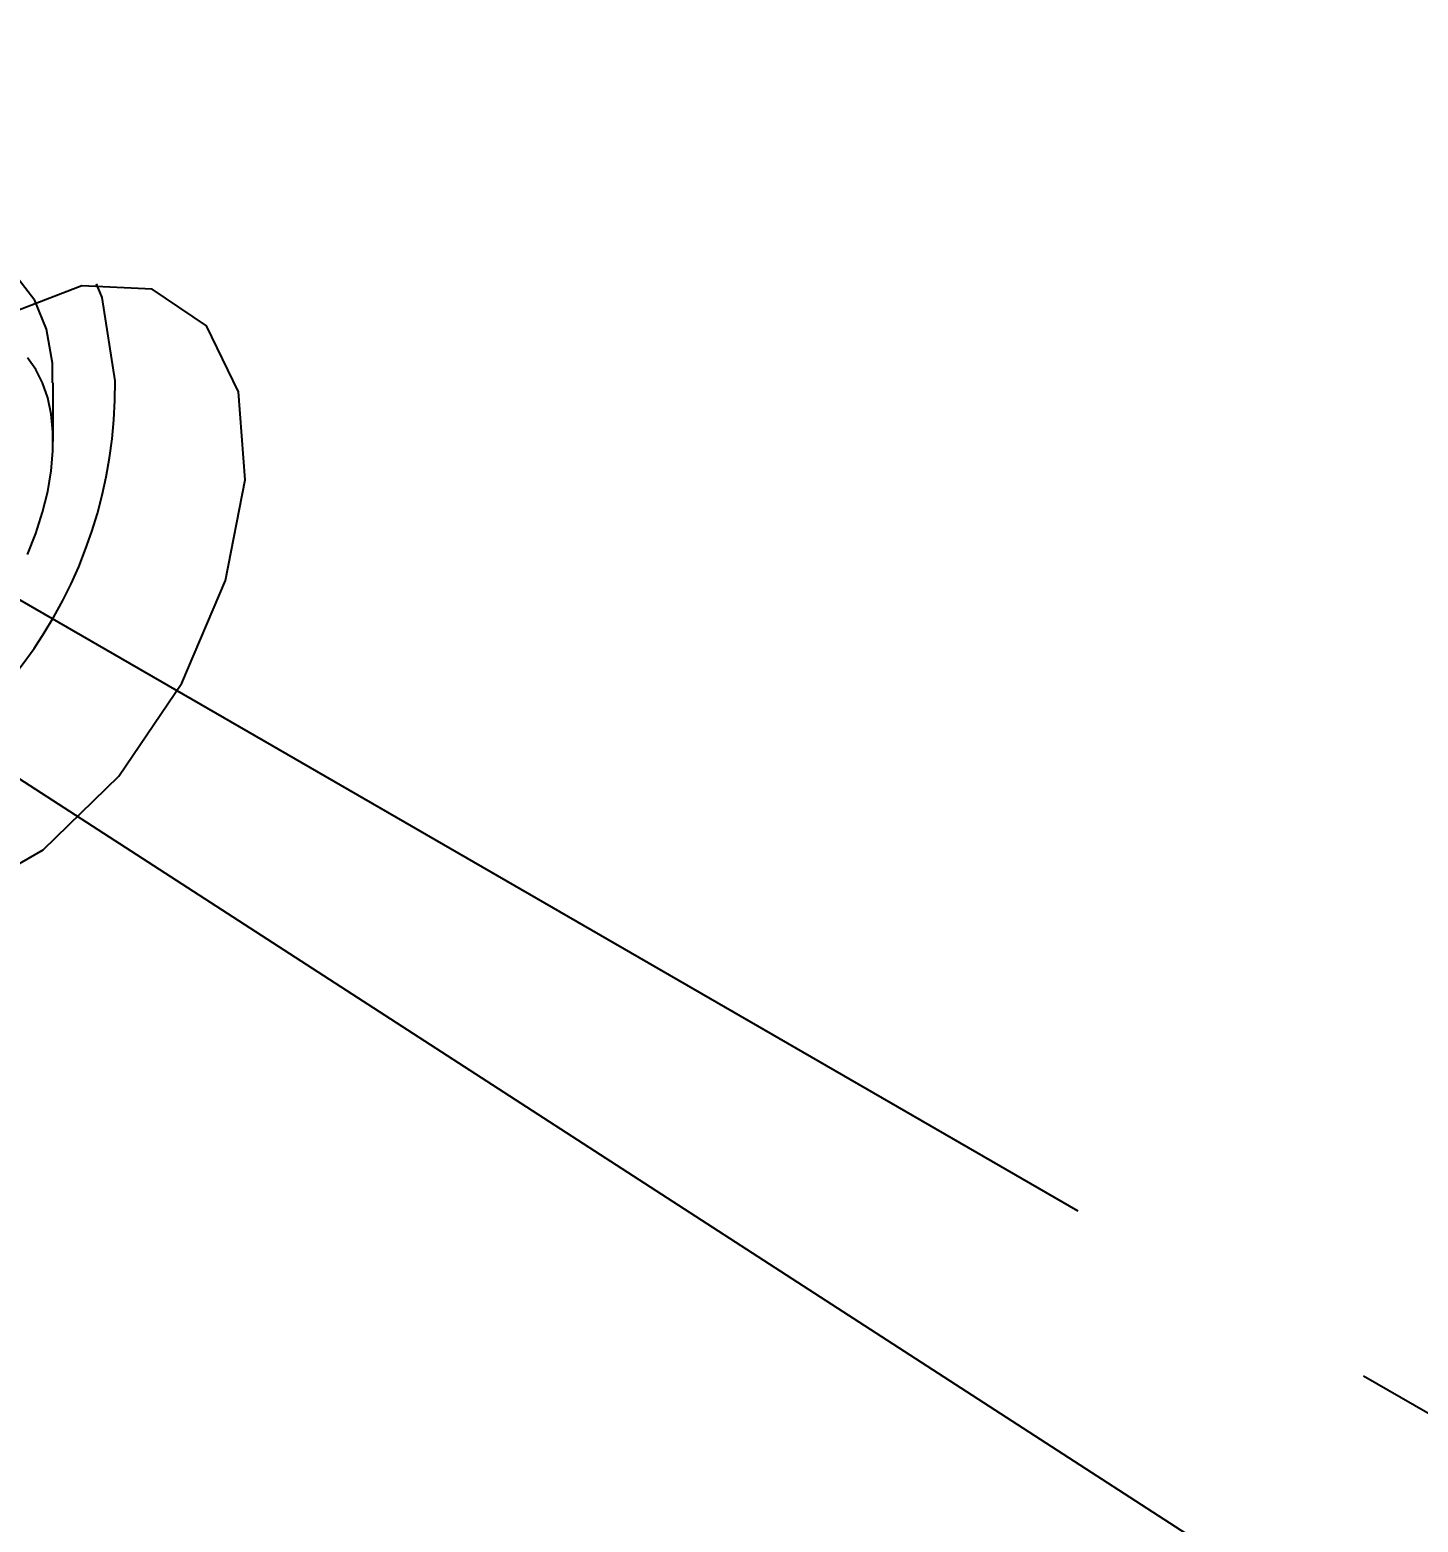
# Model space of a CAD drawing. Header units: inches. Extents: x -4.3 to 17.5, y -13.3 to 0.
# Drawn here: x 3.56 to 4.086, y -4.894 to -4.329 of the extents above; entities that cross this region are included whole.
import ezdxf
from ezdxf import colors
from ezdxf.entities.mleader import LeaderData, LeaderLine
from ezdxf.math import Vec2, Vec3

# ---------------------------------------------------------------- set-up
doc = ezdxf.new("R2010")
doc.units = ezdxf.units.IN
doc.header["$LTSCALE"] = 0.5
doc.header["$MEASUREMENT"] = 0
doc.linetypes.add('CENTER', pattern=[2, 1.25, -0.25, 0.25, -0.25])
for name, color, linetype in [('Centerline', 210, 'CENTER'), ('FAB DWG', 221, 'CONTINUOUS'), ('Hardware', 242, 'CONTINUOUS'), ('Housing', 150, 'CONTINUOUS')]:
    doc.layers.add(name, color=color, linetype=linetype)
doc.styles.get("Standard").update_dxf_attribs({"font": 'arial.ttf'})

msp = doc.modelspace()

# ---------------------------------------------------------------- linework, layer by layer
at = {"layer": 'Centerline', "transparency": 16777216}
msp.add_line((3.415900064003949, -4.463435545873807), (5.941952349488474, -5.921852512885367), dxfattribs=at)
at = {"layer": 'Hardware', "linetype": 'Continuous', "lineweight": 25, "transparency": 16777216}
msp.add_line((3.569057427878391, -4.484552804347885), (3.569057427878391, -4.462304279252102), dxfattribs=at)
at = {"layer": 'Hardware', "linetype": 'Continuous', "lineweight": 25, "transparency": 16777216, "flags": 128}
for points in [[(3.568767444306189, -4.46230424179366), (3.568768938014387, -4.454936071523171), (3.566508961844477, -4.442036305440936), (3.562096270194104, -4.431192267035854), (3.555839529256133, -4.422962236689699), (3.54784810098198, -4.41721374338583), (3.538325968405445, -4.414212181885915), (3.527607702020703, -4.414094573061611), (3.516443430133876, -4.416763712994829), (3.504788871727072, -4.422046511242463), (3.492989978714974, -4.429837462545926), (3.481434683855042, -4.439949983567828), (3.470785732807911, -4.451826156162305), (3.461038259558933, -4.465316331577462), (3.452588098489201, -4.479844766751867), (3.44558533115503, -4.495175984556383), (3.440402043438439, -4.510677730177818), (3.437069861266195, -4.526100853270599), (3.435720474017927, -4.540603945168719), (3.436274141320894, -4.554187557305738), (3.438141917889567, -4.564066656018021), (3.441267415006109, -4.572916898570675), (3.441267415006109, -4.572916898570675)], [(3.559339470324232, -4.527382664000278), (3.56248994637582, -4.51938951938309), (3.565054261511108, -4.511382907455264), (3.567003361014997, -4.503453546329219), (3.568315160811267, -4.495691278834933), (3.568974797684092, -4.488184054564755), (3.568974797684092, -4.481016933369411), (3.568315160811267, -4.474271121595862), (3.567003361014997, -4.468023051987004), (3.565054261511108, -4.46234351766811), (3.56248994637582, -4.457296870032437), (3.559339470324232, -4.452940289614226)]]:
    msp.add_lwpolyline(points, dxfattribs=at)
at = {"layer": 'Housing', "linetype": 'Continuous', "lineweight": 25, "transparency": 16777216, "flags": 128}
for points in [[(3.550109044734882, -4.437073354936302), (3.520261409187015, -4.460055544521623), (3.49364822808451, -4.492050289957518), (3.473153452545887, -4.529590464126301), (3.460998009510035, -4.568608006661037), (3.458499129840959, -4.604874761408524), (3.46592760592489, -4.63446066275506), (3.482478447113522, -4.654159619217381), (3.506358112951318, -4.661836943201848), (3.534978871113481, -4.65666067752889), (3.565239218356339, -4.639191750902143), (3.593859976518502, -4.611323192579931), (3.617739642356241, -4.576074993281765), (3.634290483544873, -4.537266842333707), (3.641718959628861, -4.499104205061514), (3.639220079959728, -4.465722595368021), (3.627064636923876, -4.440739428632384), (3.60656986138531, -4.426862018624348), (3.579956680282748, -4.425594198048401), (3.550109044734882, -4.437073354936302)], [(3.592535414120846, -4.461582827659385), (3.587554724664642, -4.429991170613704), (3.585460300676118, -4.424828952730678)]]:
    msp.add_lwpolyline(points, dxfattribs=at)
at = {"layer": 'Housing', "linetype": 'Continuous', "lineweight": 25, "transparency": 16777216}
msp.add_arc((3.415900064003949, -4.463435545873807), 0.1766450663780359, 286.2262833509664, 0.600950158574407, dxfattribs=at)

# ---------------------------------------------------------------- leaders
at = {"layer": 'FAB DWG', "ltscale": 0.5, "transparency": 16777216}
ml = msp.add_multileader_mtext('Standard', dxfattribs=at)
ml.set_content('\\A1;1/4-20 x {\\H1x;1}" Bolt \\P1/2-20 Locknut (X2)\\P(HW51420 & HW01020)', color=256)
ml.set_leader_properties()
ml.build(insert=Vec2(0, 0))
ml.multileader.update_dxf_attribs({"dogleg_length": 0.36, "arrow_head_size": 0.1875})
ctx = ml.context
ctx.base_point, ctx.char_height, ctx.arrow_head_size, ctx.landing_gap_size, ctx.plane_origin = Vec3(0.7976729823592219, -6.912042392603922), 0.1875, 0.1875, 0.09, Vec3(-6.42221867702483, -14.22826986880588)
ctx.text_align_type = 2
notes = []
notes.append((ctx, [(1, (1, 1, 0), (4.226615683587056, -6.912042392603922), (-1, 0), 0.4500000000000034, [(1, [(5.219711551561659, -5.688305309836579), (3.117482080548257, -4.328646048266911)], 0, [])])]))
ctx.mtext.insert, ctx.mtext.width, ctx.mtext.alignment, ctx.mtext.flow_direction = Vec3(3.686615683587052, -6.790730148402012), 7.588725098259921, 3, 5
for ctx, leaders in notes:
    for number, flags, end, landing, length, lines in leaders:
        leader = LeaderData()
        leader.index, (leader.has_last_leader_line, leader.has_dogleg_vector, leader.attachment_direction) = number, flags
        leader.last_leader_point, leader.dogleg_vector, leader.dogleg_length = Vec3(end), Vec3(landing), length
        for number, points, colour, breaks in lines:
            line = LeaderLine()
            line.index, line.vertices, line.color, line.breaks = number, Vec3.list(points), colors.encode_raw_color(colour), breaks
            leader.lines.append(line)
        ctx.leaders.append(leader)

doc.saveas('drawing.dxf')
